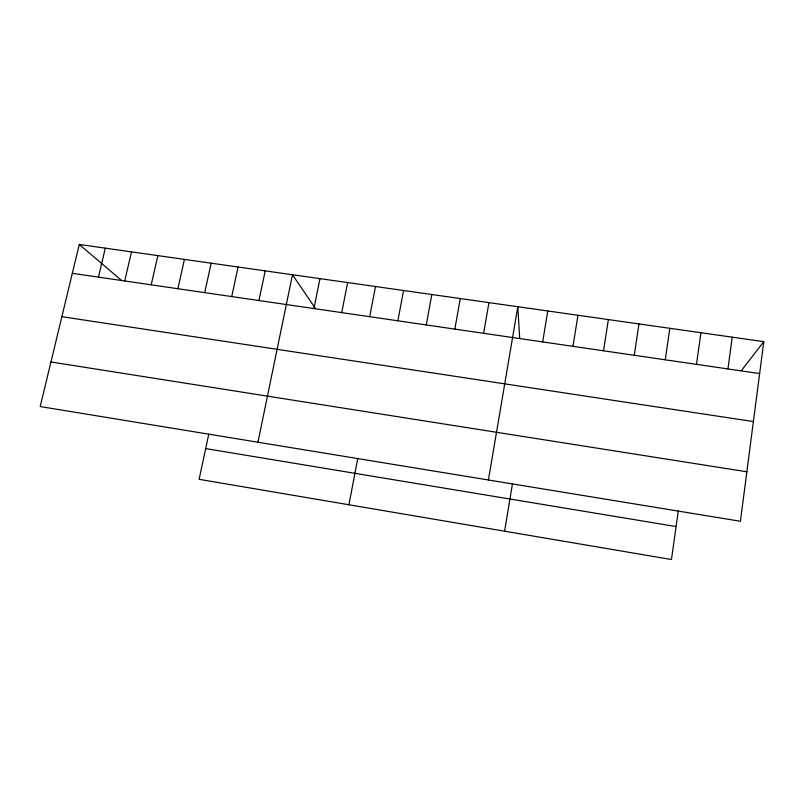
<?xml version="1.0" encoding="UTF-8"?>
<svg xmlns="http://www.w3.org/2000/svg" width="804" height="804" viewBox="0 0 804 804"><rect width="100%" height="100%" fill="white"/><g stroke="black" fill="none" stroke-linecap="round" stroke-linejoin="round"><path stroke-width="1.21" d="M763.8 341.65L740.404 521.273L40.2 406.553L79.274 244.466L763.8 341.65L741.378 370.584M727.942 368.946L732.243 337.167M696.485 364.363L700.927 332.725M678.285 510.892L671.471 559.534L199.111 479.325L208.799 434.08M665.26 359.81L669.832 328.313M634.276 355.288L638.979 323.932M603.513 350.795L608.357 319.58M572.981 346.343L577.955 315.268M504.6 531.203L512.48 483.737M542.68 341.921L547.775 310.977M488.42 479.988L517.816 306.726L519.675 338.253M483.606 333.308L488.953 302.626M454.823 329.117L460.29 298.565M426.251 324.947L431.828 294.515M397.869 320.806L403.568 290.505M348.936 504.761L357.76 458.391M369.689 316.696L375.508 286.525M341.71 312.615L347.64 282.566M313.932 308.565L319.962 278.636M257.943 442.23L292.485 274.737L315.449 308.475M258.938 300.545L265.189 270.858M231.723 296.575L238.084 267.008M204.698 292.636L211.161 263.189M177.865 288.716L184.428 259.39M151.202 284.827L157.865 255.622M124.731 280.968L131.494 251.883M98.44 277.129L105.294 248.165M72.32 273.32L759.639 373.569M61.868 316.675L753.388 421.577M50.943 361.971L746.856 471.787M205.693 448.592L676.094 526.55M79.274 244.466L121.213 280.154"/></g></svg>
